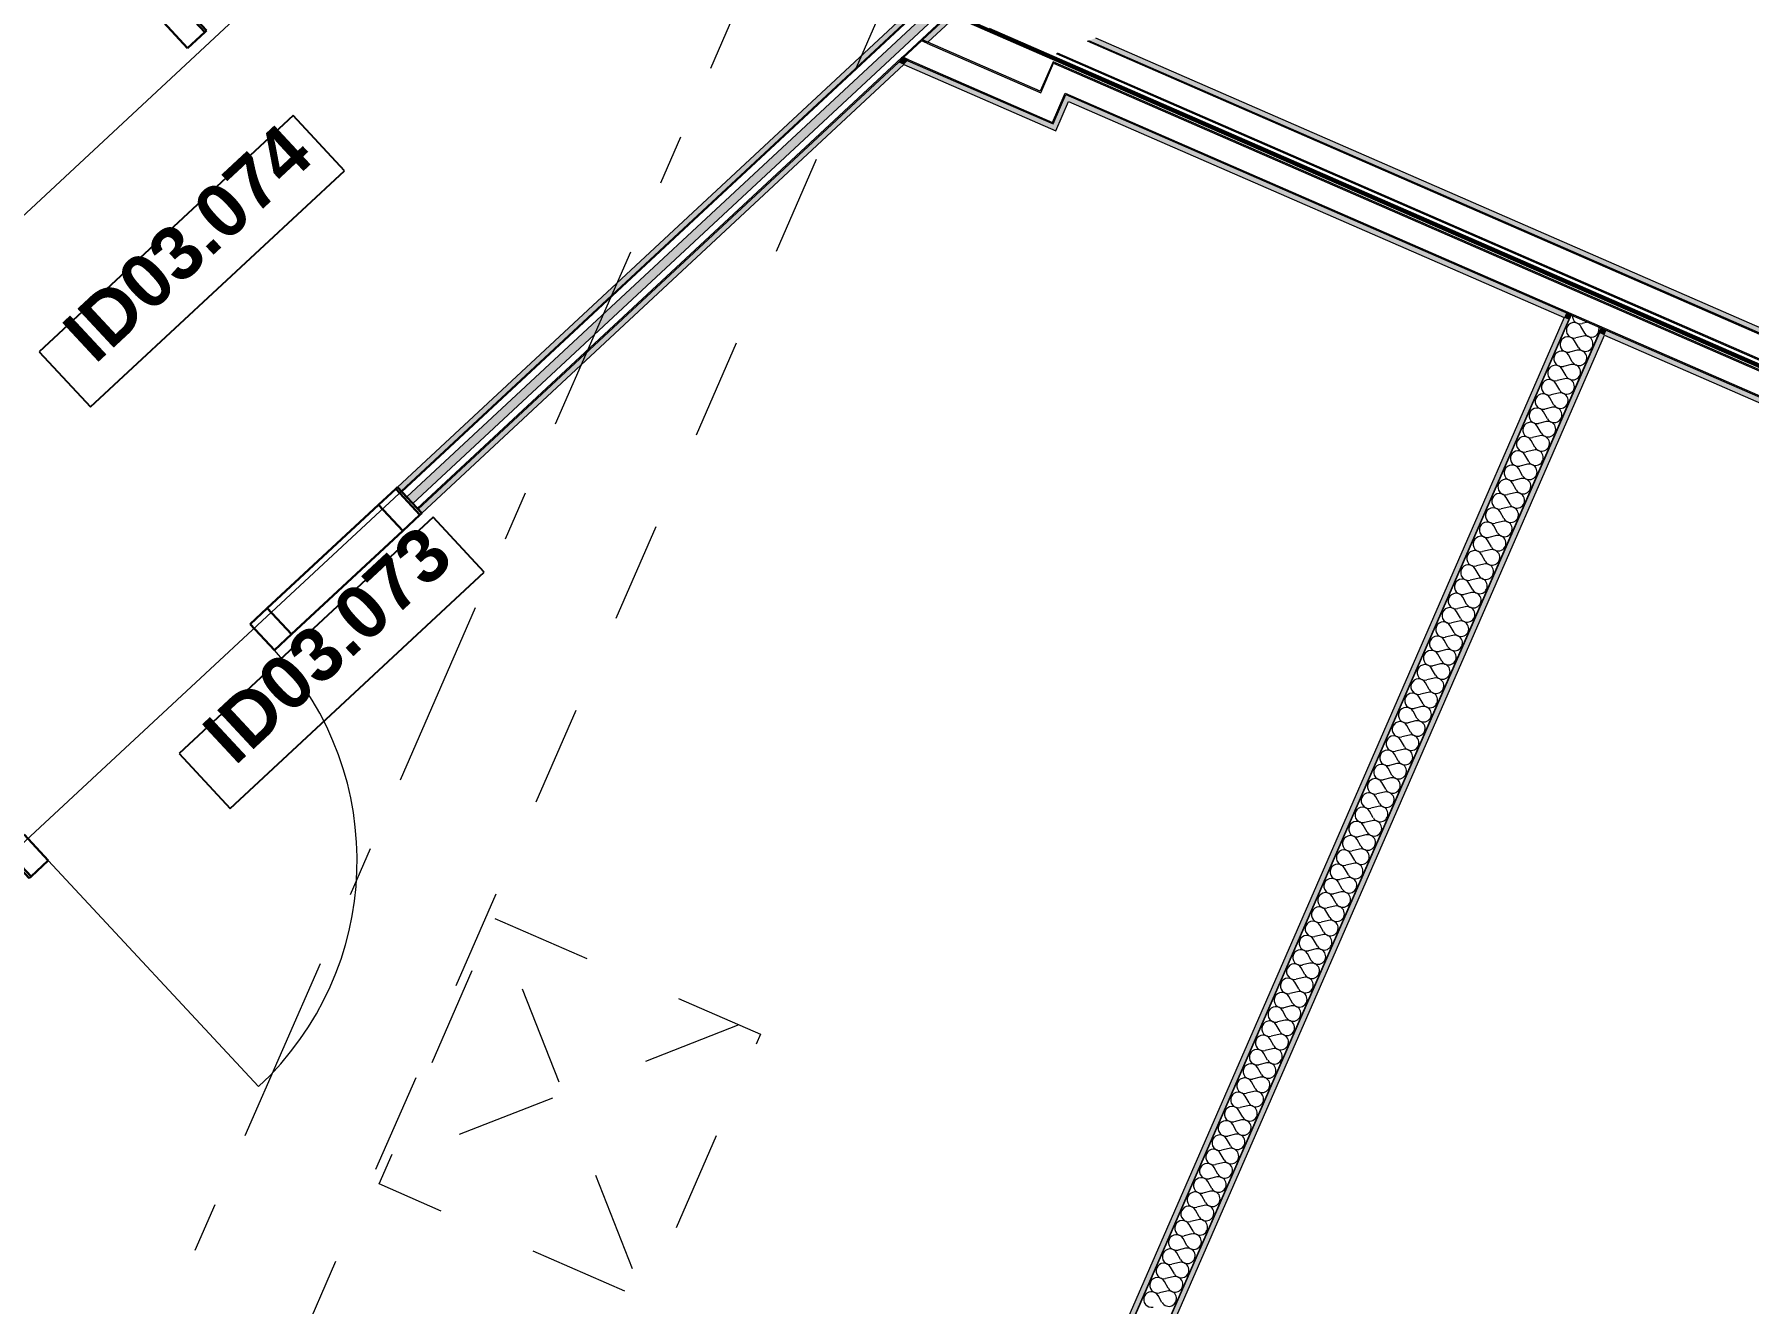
# Model space of a CAD drawing. Header units: millimetres. Extents: x -50172 to 162135, y -142603 to 4572.
# Drawn here: x -22961 to -18132, y -31423 to -27846 of the extents above; entities that cross this region are included whole.
import ezdxf
from ezdxf.enums import TextEntityAlignment as Align

# ---------------------------------------------------------------- set-up
doc = ezdxf.new("R2010")
doc.units = ezdxf.units.MM
doc.header["$MEASUREMENT"] = 0
doc.linetypes.add('Dashed', pattern=[564.444447, 282.222223, -282.222223])
doc.linetypes.add('Double Dashed', pattern=[1093.611073, 529.166651, -211.666656, 141.111112, -211.666656])
for name, color, linetype, lineweight in [('0_Pen_No__1', 7, 'Continuous', 13), ('A-95-MC_Marker_Section_P2.Marker_Pen_No__1', 7, 'Continuous', 13), ('New_A-25-M_Wall_Int_Pen_No__1', 7, 'Continuous', 13), ('New_A-95-P_Drawing_Pen_No__1', 7, 'Continuous', 13), ('New_A-95-P_Drawing_Pen_No__156', 5, 'Continuous', 50), ('New_ArchiCAD Door Markers_Pen_No__1', 7, 'Continuous', 13), ('New_ArchiCAD Door Markers_Pen_No__5', 7, 'Continuous', 25), ('New_ArchiCAD Doors_Pen_No__1', 7, 'Continuous', 13), ('New_ArchiCAD Zone Stamps_Pen_No__6', 7, 'Continuous', 35)]:
    doc.layers.add(name, color=color, linetype=linetype, lineweight=lineweight)
for name, color, linetype in [('A-95-MC_Marker_Section_P2.Marker', 7, 'Continuous'), ('New_A-05-M_Gross_Int_Circulation', 7, 'Continuous'), ('New_A-15-MG_Structural_Grid_Phase_2', 7, 'Continuous'), ('New_A-25-M_Wall_Int', 7, 'Continuous'), ('New_ArchiCAD Door Markers', 7, 'Continuous'), ('New_ArchiCAD Doors', 7, 'Continuous')]:
    doc.layers.add(name, color=color, linetype=linetype)
for name, color, linetype, lineweight, true_color in [('New_A-05-M_Gross_Int_Circulation_Pen_No__74', 7, 'Continuous', 20, 0x606060), ('New_A-05-M_Gross_Int_Plant_Pen_No__74', 7, 'Continuous', 20, 0x606060), ('New_A-15-MG_Structural_Grid_Phase_2_Pen_No__222', 7, 'Continuous', 13, 0x65af33), ('New_A-25-M_Wall_Int_Pen_No__107', 7, 'Continuous', 15, 0xa6a6a6), ('New_ArchiCAD Doors_Pen_No__43', 7, 'Continuous', 30, 0x444444), ('New_ArchiCAD Doors_Pen_No__63', 7, 'Continuous', 20, 0x606060)]:
    doc.layers.add(name, color=color, linetype=linetype, lineweight=lineweight, true_color=true_color)
doc.styles.add('GENERATED_STYLE_1', font='')
doc.styles.add('GENERATED_STYLE_2', font='')
doc.styles.add('GENERATED_STYLE_3', font='')
doc.styles.add('GENERATED_STYLE_4', font='')
doc.styles.get('GENERATED_STYLE_1').set_extended_font_data('Arial', bold=True)
doc.styles.get('GENERATED_STYLE_2').set_extended_font_data('Swis721 BT', bold=True)
doc.styles.get('GENERATED_STYLE_3').set_extended_font_data('Arial')
doc.styles.get('GENERATED_STYLE_4').set_extended_font_data('Swis721 BT')
doc.linetypes.add('Double Slash', pattern='A,0,[1,EC-MA-00-03-DR-A-00372 Phase 2 Lecture Theatre Third floor GA-S2-P171.Shx,S=15.679012,R=0,X=0,Y=0],-1975.555563,0', length=1975.555563)

# ---------------------------------------------------------------- blocks, each defined once
blk = doc.blocks.new('Corridor 02-Third_INB 3152_2_1', base_point=(-27291.1, -30973.4))
at = {"layer": 'New_A-05-M_Gross_Int_Circulation_Pen_No__74', "linetype": 'Continuous'}
for p, q in [((-6645.4, -13146), (-25292.6, -30497.4)), ((-24435.4, -31464.6), (-5754.5, -14103.4))]:
    blk.add_line(p, q, dxfattribs=at)
at = {"layer": 'New_ArchiCAD Zone Stamps_Pen_No__6'}
for tag, height, style, p in [('ROOM_NAME', 250, 'GENERATED_STYLE_1', (-28123.9, -29413.8)), ('zoneNameLine2', 250, 'GENERATED_STYLE_1', (-28312.4, -29846)), ('ROOM_NUMBER', 200, 'GENERATED_STYLE_3', (-28500.8, -30266.7)), ('measuredAreaCode', 200, 'GENERATED_STYLE_3', (-28657.8, -30626.8)), ('ROOM_HOLES_PRM', 200, 'GENERATED_STYLE_3', (-28350.4, -30760.8)), ('DUMMY_649', 200, 'GENERATED_STYLE_3', (-27721.3, -31035.2)), ('DUMMY_650', 133.3, 'GENERATED_STYLE_3', (-27442, -31141.7))]:
    blk.add_attdef(tag, text='', height=height, rotation=336.4404, dxfattribs=dict(at, style=style)).set_placement(p, align=Align.TOP_LEFT)
blk = doc.blocks.new('*X326')
at = {"layer": 'New_A-25-M_Wall_Int_Pen_No__107', "linetype": 'Continuous'}
blk.add_hatch(color=256, dxfattribs=at).paths.add_polyline_path([(-19765.7, -27152.1), (-21912.4, -29149.7), (-21895.3, -29168), (-19748.7, -27170.4), (-19757.5, -27160.9)])
blk = doc.blocks.new('Door with Sidelight on Side 2 19_4')
at = {"layer": 'New_ArchiCAD Doors_Pen_No__1', "linetype": 'Continuous'}
for p, q in [((-755, 0), (-755, -15)), ((755, 0), (755, -15)), ((-755, -15), (-755, -18)), ((-755, -18), (-755, -37)), ((-755, -37), (-755, -62)), ((755, -15), (755, -18)), ((755, -18), (755, -37)), ((755, -37), (755, -62)), ((-755, -62), (-755, -82)), ((-755, -82), (-755, -85)), ((-755, -85), (-755, -100)), ((755, -62), (755, -82)), ((755, -82), (755, -85)), ((755, -85), (755, -100))]:
    blk.add_line(p, q, dxfattribs=at)
at = {"layer": 'New_ArchiCAD Doors_Pen_No__43', "linetype": 'Continuous'}
for p, q in [((-748, 0), (-755, 0)), ((-755, 0), (-755, -100)), ((-682, 0), (-748, 0)), ((-748, 0), (-748, -100)), ((-254, 0), (-682, 0)), ((-682, 0), (-682, -100)), ((-682, -100), (-682, 0)), ((-254, -100), (-254, 0)), ((-188, 0), (-254, 0)), ((-254, 0), (-254, -100)), ((-188, -100), (-188, 0)), ((748, 0), (682, 0)), ((682, 0), (682, -100)), ((748, 0), (755, 0)), ((748, -100), (748, 0)), ((755, 0), (755, -100)), ((-748, -100), (-755, -100)), ((-748, -100), (-682, -100)), ((-682, -100), (-254, -100)), ((-254, -100), (-188, -100)), ((682, -100), (748, -100)), ((748, -100), (755, -100))]:
    blk.add_line(p, q, dxfattribs=at)
at = {"layer": 'New_ArchiCAD Doors_Pen_No__63', "linetype": 'Continuous'}
blk.add_line((682, 0), (682, 870), dxfattribs=at)
blk.add_arc((682, 0), 870, 90, 180, dxfattribs=at)
blk = doc.blocks.new('Door Stamp 17_16')
at = {"layer": 'New_ArchiCAD Door Markers_Pen_No__5', "linetype": 'Continuous'}
for p, q in [((206.6, 241.9), (-770.5, 241.9)), ((-770.5, 241.9), (-770.5, 30.2)), ((206.6, 241.9), (-770.5, 241.9)), ((206.6, 30.2), (206.6, 241.9)), ((-770.5, 30.2), (206.6, 30.2))]:
    blk.add_line(p, q, dxfattribs=at)
at = {"layer": 'New_ArchiCAD Door Markers_Pen_No__1', "style": 'GENERATED_STYLE_2'}
blk.add_attdef('AC_WIDO_ID', text='', height=150, rotation=180, dxfattribs=at).set_placement((147.8, 286.5), align=Align.BOTTOM_LEFT)
blk = doc.blocks.new('Wall_26_1', base_point=(-1115.1, -9881.6))
at = {"layer": 'New_A-25-M_Wall_Int_Pen_No__107', "linetype": 'Continuous'}
for points in [[(-19791.6, -27124.3), (-21938.3, -29121.9), (-21928, -29132.9), (-19781.3, -27135.3)], [(-20444.5, -27868.5), (-20284.1, -27719.2), (-20299.1, -27712.7), (-20459.5, -27861.9)], [(-20512.3, -27931.6), (-20500.4, -27920.5), (-20515.4, -27913.9), (-20527.3, -27925.1)], [(-20527.3, -27925.1), (-21880.4, -29184.1), (-21870.1, -29195.1), (-20512.3, -27931.6)]]:
    blk.add_hatch(color=256, dxfattribs=at).paths.add_polyline_path(points)
at = {"layer": 'New_A-25-M_Wall_Int_Pen_No__107', "linetype": 'Continuous', "lineweight": 0, "true_color": 0x535353}
for points in [[(-21928, -29132.9), (-21926, -29135.1), (-19779.3, -27137.5), (-19781.3, -27135.3)], [(-20513, -27911.7), (-20299.1, -27712.7), (-20302.1, -27711.4), (-20516, -27910.4)], [(-20446.9, -27870.7), (-20444.5, -27868.5), (-20459.5, -27861.9), (-20461.9, -27864.2)], [(-20518.4, -27912.6), (-21882.4, -29181.9), (-21880.4, -29184.1), (-20515.4, -27913.9)], [(-20515.4, -27913.9), (-20513, -27911.7), (-20516, -27910.4), (-20518.4, -27912.6)], [(-20500.4, -27920.5), (-20498, -27918.2), (-20513, -27911.7), (-20515.4, -27913.9)]]:
    blk.add_hatch(color=251, dxfattribs=at).paths.add_polyline_path(points)
at = {"layer": 'New_A-25-M_Wall_Int_Pen_No__1', "linetype": 'Continuous'}
for p, q in [((-19781.3, -27135.3), (-21928, -29132.9)), ((-19779.3, -27137.5), (-21926, -29135.1)), ((-19765.7, -27152.1), (-21912.4, -29149.7)), ((-19748.7, -27170.4), (-21895.3, -29168)), ((-20302.1, -27711.4), (-20516, -27910.4)), ((-20299.1, -27712.7), (-20459.5, -27861.9)), ((-20461.9, -27864.2), (-20513, -27911.7)), ((-20446.9, -27870.7), (-20461.9, -27864.2)), ((-20444.5, -27868.5), (-20459.5, -27861.9)), ((-20518.4, -27912.6), (-21882.4, -29181.9)), ((-20515.4, -27913.9), (-20527.3, -27925.1)), ((-20516, -27910.4), (-20518.4, -27912.6)), ((-20515.4, -27913.9), (-20500.4, -27920.5)), ((-20498, -27918.2), (-20513, -27911.7)), ((-20527.3, -27925.1), (-21880.4, -29184.1)), ((-21928, -29132.9), (-21938.3, -29121.9)), ((-21926, -29135.1), (-21928, -29132.9)), ((-21912.4, -29149.7), (-21926, -29135.1)), ((-21895.3, -29168), (-21912.4, -29149.7)), ((-21882.4, -29181.9), (-21895.3, -29168)), ((-21880.4, -29184.1), (-21882.4, -29181.9)), ((-21870.1, -29195.1), (-21880.4, -29184.1))]:
    blk.add_line(p, q, dxfattribs=at)
at = {"layer": 'New_A-25-M_Wall_Int_Pen_No__1', "linetype": 'Continuous', "flags": 128}
for points in [[(-19791.6, -27124.3), (-21938.3, -29121.9)], [(-20444.5, -27868.5), (-20284.1, -27719.2)], [(-21870.1, -29195.1), (-20512.3, -27931.6)]]:
    blk.add_lwpolyline(points, dxfattribs=at)
at = {"layer": 'New_A-25-M_Wall_Int', "color": 250, "lineweight": 50, "true_color": 0x2a2a2a}
blk.add_blockref('*X326', (0, 0), dxfattribs=at)
at = {"layer": 'New_ArchiCAD Door Markers'}
ref = blk.add_blockref('Door Stamp 17_16', (-22422.8, -29709.4), dxfattribs=dict(at, rotation=222.9395604774693))
ref.add_attrib('AC_WIDO_ID', 'ID03.073', dxfattribs={"layer": 'New_ArchiCAD Door Markers_Pen_No__1', "color": 7, "height": 150, "rotation": 42.9396, "style": 'GENERATED_STYLE_2'}).set_placement((-22366.2, -29942.4), align=Align.BOTTOM_LEFT)
at = {"layer": 'New_ArchiCAD Doors', "color": 251, "linetype": 'Continuous', "lineweight": 20, "true_color": 0x606060, "zscale": 1000, "rotation": 222.9395604774693}
blk.add_blockref('Door with Sidelight on Side 2 19_4', (-22422.8, -29709.4), dxfattribs=at)
blk = doc.blocks.new('Door Stamp 17_19')
at = {"layer": 'New_ArchiCAD Door Markers_Pen_No__5', "linetype": 'Continuous'}
for p, q in [((770.5, -441.9), (-206.6, -441.9)), ((-206.6, -441.9), (-206.6, -653.7)), ((770.5, -653.7), (770.5, -441.9)), ((-206.6, -653.7), (770.5, -653.7)), ((-206.6, -653.7), (770.5, -653.7))]:
    blk.add_line(p, q, dxfattribs=at)
at = {"layer": 'New_ArchiCAD Door Markers_Pen_No__1', "style": 'GENERATED_STYLE_2'}
blk.add_attdef('AC_WIDO_ID', text='', height=150, dxfattribs=at).set_placement((-147.8, -609.1), align=Align.BOTTOM_LEFT)
blk = doc.blocks.new('Wall_36_1', base_point=(-25323.7, -30348.4))
at = {"layer": 'New_ArchiCAD Door Markers'}
ref = blk.add_blockref('Door Stamp 17_19', (-23097.2, -28276.7), dxfattribs=dict(at, rotation=42.93845664641172))
ref.add_attrib('AC_WIDO_ID', 'ID03.074', dxfattribs={"layer": 'New_ArchiCAD Door Markers_Pen_No__1', "color": 7, "height": 150, "rotation": 42.9385, "style": 'GENERATED_STYLE_2'}).set_placement((-22760.1, -28811.1), align=Align.BOTTOM_LEFT)
at = {"layer": 'New_ArchiCAD Doors', "color": 251, "linetype": 'Continuous', "lineweight": 20, "true_color": 0x606060, "zscale": 1000, "rotation": 42.93845664641172}
blk.add_blockref('Door with Sidelight on Side 2 19_4', (-23097.2, -28276.7), dxfattribs=at)
blk = doc.blocks.new('*X433')
at = {"layer": 'New_A-25-M_Wall_Int_Pen_No__107', "linetype": 'Continuous'}
for p, q in [((-18593.8, -28688.3), (-18604.6, -28669.2)), ((-18614.8, -28736.5), (-18636.1, -28741.5)), ((-18611.3, -28728.4), (-18622.1, -28709.4)), ((-18597.3, -28696.3), (-18618.6, -28701.3)), ((-18632.3, -28776.6), (-18653.7, -28781.7)), ((-18628.8, -28768.6), (-18639.7, -28749.5)), ((-18663.9, -28848.9), (-18674.7, -28829.8)), ((-18649.9, -28816.8), (-18671.2, -28821.8)), ((-18646.4, -28808.7), (-18657.2, -28789.7)), ((-18681.4, -28889.1), (-18692.2, -28870)), ((-18667.4, -28856.9), (-18688.7, -28862)), ((-18698.9, -28929.2), (-18709.7, -28910.2)), ((-18684.9, -28897.1), (-18706.2, -28902.1)), ((-18719.9, -28977.4), (-18741.2, -28982.4)), ((-18716.4, -28969.4), (-18727.2, -28950.3)), ((-18702.4, -28937.2), (-18723.7, -28942.3)), ((-18737.4, -29017.6), (-18758.7, -29022.6)), ((-18733.9, -29009.5), (-18744.7, -28990.5)), ((-18768.9, -29089.8), (-18779.7, -29070.8)), ((-18754.9, -29057.7), (-18776.2, -29062.8)), ((-18751.4, -29049.7), (-18762.2, -29030.6)), ((-18786.4, -29130), (-18797.2, -29111)), ((-18772.4, -29097.9), (-18793.7, -29102.9)), ((-18804, -29170.2), (-18814.8, -29151.1)), ((-18789.9, -29138), (-18811.3, -29143.1)), ((-18825, -29218.4), (-18846.3, -29223.4)), ((-18821.5, -29210.3), (-18832.3, -29191.3)), ((-18807.5, -29178.2), (-18828.8, -29183.2)), ((-18842.5, -29258.5), (-18863.8, -29263.6)), ((-18839, -29250.5), (-18849.8, -29231.4)), ((-18874, -29330.8), (-18884.8, -29311.7)), ((-18860, -29298.7), (-18881.3, -29303.7)), ((-18856.5, -29290.6), (-18867.3, -29271.6)), ((-18891.5, -29371), (-18902.3, -29351.9)), ((-18877.5, -29338.8), (-18898.8, -29343.9)), ((-18909, -29411.1), (-18919.8, -29392.1)), ((-18895, -29379), (-18916.3, -29384)), ((-18930, -29459.3), (-18951.3, -29464.3)), ((-18926.5, -29451.3), (-18937.3, -29432.2)), ((-18912.5, -29419.1), (-18933.8, -29424.2)), ((-18947.5, -29499.5), (-18968.9, -29504.5)), ((-18944, -29491.4), (-18954.8, -29472.4)), ((-18979.1, -29571.7), (-18989.9, -29552.7)), ((-18965, -29539.6), (-18986.4, -29544.7)), ((-18961.5, -29531.6), (-18972.4, -29512.5)), ((-18996.6, -29611.9), (-19007.4, -29592.8)), ((-18982.6, -29579.8), (-19003.9, -29584.8)), ((-19014.1, -29652.1), (-19024.9, -29633)), ((-19000.1, -29619.9), (-19021.4, -29625)), ((-19035.1, -29700.2), (-19056.4, -29705.3)), ((-19031.6, -29692.2), (-19042.4, -29673.2)), ((-19017.6, -29660.1), (-19038.9, -29665.1)), ((-19052.6, -29740.4), (-19073.9, -29745.4)), ((-19049.1, -29732.4), (-19059.9, -29713.3)), ((-19084.1, -29812.7), (-19094.9, -29793.6)), ((-19070.1, -29780.6), (-19091.4, -29785.6)), ((-19066.6, -29772.5), (-19077.4, -29753.5)), ((-19101.6, -29852.8), (-19112.4, -29833.8)), ((-19087.6, -29820.7), (-19108.9, -29825.8)), ((-19119.1, -29893), (-19130, -29873.9)), ((-19105.1, -29860.9), (-19126.5, -29865.9)), ((-19140.2, -29941.2), (-19161.5, -29946.2)), ((-19136.7, -29933.2), (-19147.5, -29914.1)), ((-19122.6, -29901), (-19144, -29906.1)), ((-19157.7, -29981.3), (-19179, -29986.4)), ((-19154.2, -29973.3), (-19165, -29954.3)), ((-19189.2, -30053.6), (-19200, -30034.6)), ((-19175.2, -30021.5), (-19196.5, -30026.5)), ((-19171.7, -30013.5), (-19182.5, -29994.4)), ((-19206.7, -30093.8), (-19217.5, -30074.7)), ((-19192.7, -30061.7), (-19214, -30066.7)), ((-19224.2, -30133.9), (-19235, -30114.9)), ((-19210.2, -30101.8), (-19231.5, -30106.9)), ((-19245.2, -30182.1), (-19266.5, -30187.2)), ((-19241.7, -30174.1), (-19252.5, -30155.1)), ((-19227.7, -30142), (-19249, -30147)), ((-19262.7, -30222.3), (-19284, -30227.3)), ((-19259.2, -30214.3), (-19270, -30195.2)), ((-19294.3, -30294.6), (-19305.1, -30275.5)), ((-19280.2, -30262.5), (-19301.6, -30267.5)), ((-19276.7, -30254.4), (-19287.6, -30235.4)), ((-19311.8, -30334.7), (-19322.6, -30315.7)), ((-19297.8, -30302.6), (-19319.1, -30307.7)), ((-19329.3, -30374.9), (-19340.1, -30355.8)), ((-19315.3, -30342.8), (-19336.6, -30347.8)), ((-19350.3, -30423.1), (-19371.6, -30428.1)), ((-19346.8, -30415.1), (-19357.6, -30396)), ((-19332.8, -30382.9), (-19354.1, -30388)), ((-19367.8, -30463.2), (-19389.1, -30468.3)), ((-19364.3, -30455.2), (-19375.1, -30436.2)), ((-19399.3, -30535.5), (-19410.1, -30516.5)), ((-19385.3, -30503.4), (-19406.6, -30508.4)), ((-19381.8, -30495.4), (-19392.6, -30476.3)), ((-19416.8, -30575.7), (-19427.6, -30556.6)), ((-19402.8, -30543.6), (-19424.1, -30548.6)), ((-19434.3, -30615.8), (-19445.1, -30596.8)), ((-19420.3, -30583.7), (-19441.6, -30588.8)), ((-19455.4, -30664), (-19476.7, -30669.1)), ((-19451.8, -30656), (-19462.7, -30636.9)), ((-19437.8, -30623.9), (-19459.2, -30628.9)), ((-19486.9, -30736.3), (-19497.7, -30717.3)), ((-19472.9, -30704.2), (-19494.2, -30709.2)), ((-19469.4, -30696.2), (-19480.2, -30677.1)), ((-19504.4, -30776.5), (-19515.2, -30757.4)), ((-19490.4, -30744.3), (-19511.7, -30749.4)), ((-19521.9, -30816.6), (-19532.7, -30797.6)), ((-19507.9, -30784.5), (-19529.2, -30789.5)), ((-19539.4, -30856.8), (-19550.2, -30837.7)), ((-19525.4, -30824.7), (-19546.7, -30829.7)), ((-19560.4, -30905), (-19581.7, -30910)), ((-19556.9, -30896.9), (-19567.7, -30877.9)), ((-19542.9, -30864.8), (-19564.2, -30869.9)), ((-19591.9, -30977.3), (-19602.7, -30958.2)), ((-19577.9, -30945.1), (-19599.2, -30950.2)), ((-19574.4, -30937.1), (-19585.2, -30918.1)), ((-19609.4, -31017.4), (-19620.3, -30998.4)), ((-19595.4, -30985.3), (-19616.8, -30990.3)), ((-19627, -31057.6), (-19637.8, -31038.5)), ((-19612.9, -31025.5), (-19634.3, -31030.5)), ((-19644.5, -31097.7), (-19655.3, -31078.7)), ((-19630.5, -31065.6), (-19651.8, -31070.7)), ((-19665.5, -31145.9), (-19686.8, -31151)), ((-19662, -31137.9), (-19672.8, -31118.8)), ((-19648, -31105.8), (-19669.3, -31110.8)), ((-19697, -31218.2), (-19707.8, -31199.2)), ((-19683, -31186.1), (-19704.3, -31191.1)), ((-19679.5, -31178.1), (-19690.3, -31159)), ((-19714.5, -31258.4), (-19725.3, -31239.3)), ((-19700.5, -31226.2), (-19721.8, -31231.3)), ((-19732, -31298.5), (-19742.8, -31279.5)), ((-19718, -31266.4), (-19739.3, -31271.4)), ((-19749.5, -31338.7), (-19760.3, -31319.6)), ((-19735.5, -31306.6), (-19756.8, -31311.6)), ((-19770.5, -31386.9), (-19791.9, -31391.9)), ((-19767, -31378.8), (-19777.9, -31359.8)), ((-19753, -31346.7), (-19774.4, -31351.8)), ((-19784.6, -31419), (-19795.4, -31399.9))]:
    blk.add_line(p, q, dxfattribs=at)
for centre, start, end in [((-18623.7, -28680), 156.4404, 283.3103), ((-18623.7, -28680), 79.3536, 156.4404), ((-18623.7, -28680), 29.5705, 53.5272), ((-18574.8, -28677.5), 209.5705, 334.9912), ((-18641.2, -28720.2), 156.4404, 283.3103), ((-18641.2, -28720.2), 29.5705, 156.4404), ((-18609.8, -28757.8), 209.5705, 103.3103), ((-18592.3, -28717.6), 209.5705, 103.3103), ((-18676.2, -28800.5), 29.5705, 156.4404), ((-18658.7, -28760.3), 156.4404, 283.3103), ((-18658.7, -28760.3), 29.5705, 156.4404), ((-18627.3, -28797.9), 209.5705, 103.3103), ((-18693.7, -28840.7), 156.4404, 283.3103), ((-18693.7, -28840.7), 29.5705, 156.4404), ((-18676.2, -28800.5), 156.4404, 283.3103), ((-18644.8, -28838.1), 209.5705, 103.3103), ((-18711.2, -28880.8), 156.4404, 283.3103), ((-18711.2, -28880.8), 29.5705, 156.4404), ((-18662.3, -28878.2), 209.5705, 103.3103), ((-18728.7, -28921), 156.4404, 283.3103), ((-18728.7, -28921), 29.5705, 156.4404), ((-18679.8, -28918.4), 209.5705, 103.3103), ((-18746.3, -28961.1), 156.4404, 283.3103), ((-18746.3, -28961.1), 29.5705, 156.4404), ((-18714.9, -28998.7), 209.5705, 103.3103), ((-18697.3, -28958.6), 209.5705, 103.3103), ((-18781.3, -29041.4), 29.5705, 156.4404), ((-18763.8, -29001.3), 156.4404, 283.3103), ((-18763.8, -29001.3), 29.5705, 156.4404), ((-18732.4, -29038.9), 209.5705, 103.3103), ((-18798.8, -29081.6), 156.4404, 283.3103), ((-18798.8, -29081.6), 29.5705, 156.4404), ((-18781.3, -29041.4), 156.4404, 283.3103), ((-18749.9, -29079), 209.5705, 103.3103), ((-18816.3, -29121.8), 156.4404, 283.3103), ((-18816.3, -29121.8), 29.5705, 156.4404), ((-18767.4, -29119.2), 209.5705, 103.3103), ((-18833.8, -29161.9), 156.4404, 283.3103), ((-18833.8, -29161.9), 29.5705, 156.4404), ((-18784.9, -29159.4), 209.5705, 103.3103), ((-18851.3, -29202.1), 156.4404, 283.3103), ((-18851.3, -29202.1), 29.5705, 156.4404), ((-18819.9, -29239.7), 209.5705, 103.3103), ((-18802.4, -29199.5), 209.5705, 103.3103), ((-18886.3, -29282.4), 29.5705, 156.4404), ((-18868.8, -29242.2), 156.4404, 283.3103), ((-18868.8, -29242.2), 29.5705, 156.4404), ((-18837.4, -29279.8), 209.5705, 103.3103), ((-18903.9, -29322.6), 156.4404, 283.3103), ((-18903.9, -29322.6), 29.5705, 156.4404), ((-18886.3, -29282.4), 156.4404, 283.3103), ((-18854.9, -29320), 209.5705, 103.3103), ((-18921.4, -29362.7), 156.4404, 283.3103), ((-18921.4, -29362.7), 29.5705, 156.4404), ((-18872.5, -29360.1), 209.5705, 103.3103), ((-18938.9, -29402.9), 156.4404, 283.3103), ((-18938.9, -29402.9), 29.5705, 156.4404), ((-18890, -29400.3), 209.5705, 103.3103), ((-18973.9, -29483.2), 29.5705, 156.4404), ((-18956.4, -29443), 156.4404, 283.3103), ((-18956.4, -29443), 29.5705, 156.4404), ((-18925, -29480.6), 209.5705, 103.3103), ((-18907.5, -29440.5), 209.5705, 103.3103), ((-18991.4, -29523.3), 29.5705, 156.4404), ((-18973.9, -29483.2), 156.4404, 283.3103), ((-18942.5, -29520.8), 209.5705, 103.3103), ((-19008.9, -29563.5), 156.4404, 283.3103), ((-19008.9, -29563.5), 29.5705, 156.4404), ((-18991.4, -29523.3), 156.4404, 283.3103), ((-18960, -29560.9), 209.5705, 103.3103), ((-19026.4, -29603.7), 156.4404, 283.3103), ((-19026.4, -29603.7), 29.5705, 156.4404), ((-18977.5, -29601.1), 209.5705, 103.3103), ((-19043.9, -29643.8), 156.4404, 283.3103), ((-19043.9, -29643.8), 29.5705, 156.4404), ((-18995, -29641.2), 209.5705, 103.3103), ((-19079, -29724.1), 29.5705, 156.4404), ((-19061.5, -29684), 156.4404, 283.3103), ((-19061.5, -29684), 29.5705, 156.4404), ((-19030, -29721.6), 209.5705, 103.3103), ((-19012.5, -29681.4), 209.5705, 103.3103), ((-19096.5, -29764.3), 29.5705, 156.4404), ((-19079, -29724.1), 156.4404, 283.3103), ((-19047.6, -29761.7), 209.5705, 103.3103), ((-19114, -29804.4), 156.4404, 283.3103), ((-19114, -29804.4), 29.5705, 156.4404), ((-19096.5, -29764.3), 156.4404, 283.3103), ((-19065.1, -29801.9), 209.5705, 103.3103), ((-19131.5, -29844.6), 156.4404, 283.3103), ((-19131.5, -29844.6), 29.5705, 156.4404), ((-19082.6, -29842), 209.5705, 103.3103), ((-19149, -29884.8), 156.4404, 283.3103), ((-19149, -29884.8), 29.5705, 156.4404), ((-19100.1, -29882.2), 209.5705, 103.3103), ((-19184, -29965.1), 29.5705, 156.4404), ((-19166.5, -29924.9), 156.4404, 283.3103), ((-19166.5, -29924.9), 29.5705, 156.4404), ((-19135.1, -29962.5), 209.5705, 103.3103), ((-19117.6, -29922.3), 209.5705, 103.3103), ((-19201.5, -30005.2), 29.5705, 156.4404), ((-19184, -29965.1), 156.4404, 283.3103), ((-19152.6, -30002.7), 209.5705, 103.3103), ((-19219, -30045.4), 156.4404, 283.3103), ((-19219, -30045.4), 29.5705, 156.4404), ((-19201.5, -30005.2), 156.4404, 283.3103), ((-19170.1, -30042.8), 209.5705, 103.3103), ((-19236.6, -30085.5), 156.4404, 283.3103), ((-19236.6, -30085.5), 29.5705, 156.4404), ((-19187.6, -30083), 209.5705, 103.3103), ((-19254.1, -30125.7), 156.4404, 283.3103), ((-19254.1, -30125.7), 29.5705, 156.4404), ((-19205.2, -30123.1), 209.5705, 103.3103), ((-19289.1, -30206), 29.5705, 156.4404), ((-19271.6, -30165.9), 156.4404, 283.3103), ((-19271.6, -30165.9), 29.5705, 156.4404), ((-19240.2, -30203.5), 209.5705, 103.3103), ((-19222.7, -30163.3), 209.5705, 103.3103), ((-19306.6, -30246.2), 29.5705, 156.4404), ((-19289.1, -30206), 156.4404, 283.3103), ((-19257.7, -30243.6), 209.5705, 103.3103), ((-19324.1, -30286.3), 156.4404, 283.3103), ((-19324.1, -30286.3), 29.5705, 156.4404), ((-19306.6, -30246.2), 156.4404, 283.3103), ((-19275.2, -30283.8), 209.5705, 103.3103), ((-19341.6, -30326.5), 156.4404, 283.3103), ((-19341.6, -30326.5), 29.5705, 156.4404), ((-19292.7, -30323.9), 209.5705, 103.3103), ((-19359.1, -30366.7), 156.4404, 283.3103), ((-19359.1, -30366.7), 29.5705, 156.4404), ((-19310.2, -30364.1), 209.5705, 103.3103), ((-19394.2, -30447), 29.5705, 156.4404), ((-19376.6, -30406.8), 156.4404, 283.3103), ((-19376.6, -30406.8), 29.5705, 156.4404), ((-19345.2, -30444.4), 209.5705, 103.3103), ((-19327.7, -30404.2), 209.5705, 103.3103), ((-19411.7, -30487.1), 29.5705, 156.4404), ((-19394.2, -30447), 156.4404, 283.3103), ((-19362.8, -30484.6), 209.5705, 103.3103), ((-19429.2, -30527.3), 156.4404, 283.3103), ((-19429.2, -30527.3), 29.5705, 156.4404), ((-19411.7, -30487.1), 156.4404, 283.3103), ((-19380.3, -30524.7), 209.5705, 103.3103), ((-19446.7, -30567.4), 156.4404, 283.3103), ((-19446.7, -30567.4), 29.5705, 156.4404), ((-19397.8, -30564.9), 209.5705, 103.3103), ((-19464.2, -30607.6), 156.4404, 283.3103), ((-19464.2, -30607.6), 29.5705, 156.4404), ((-19415.3, -30605), 209.5705, 103.3103), ((-19499.2, -30687.9), 29.5705, 156.4404), ((-19481.7, -30647.8), 156.4404, 283.3103), ((-19481.7, -30647.8), 29.5705, 156.4404), ((-19450.3, -30685.3), 209.5705, 103.3103), ((-19432.8, -30645.2), 209.5705, 103.3103), ((-19516.7, -30728.1), 29.5705, 156.4404), ((-19499.2, -30687.9), 156.4404, 283.3103), ((-19467.8, -30725.5), 209.5705, 103.3103), ((-19534.2, -30768.2), 156.4404, 283.3103), ((-19534.2, -30768.2), 29.5705, 156.4404), ((-19516.7, -30728.1), 156.4404, 283.3103), ((-19485.3, -30765.7), 209.5705, 103.3103), ((-19551.8, -30808.4), 156.4404, 283.3103), ((-19551.8, -30808.4), 29.5705, 156.4404), ((-19502.8, -30805.8), 209.5705, 103.3103), ((-19569.3, -30848.5), 156.4404, 283.3103), ((-19569.3, -30848.5), 29.5705, 156.4404), ((-19520.4, -30846), 209.5705, 103.3103), ((-19604.3, -30928.9), 29.5705, 156.4404), ((-19586.8, -30888.7), 156.4404, 283.3103), ((-19586.8, -30888.7), 29.5705, 156.4404), ((-19555.4, -30926.3), 209.5705, 103.3103), ((-19537.9, -30886.1), 209.5705, 103.3103), ((-19621.8, -30969), 29.5705, 156.4404), ((-19604.3, -30928.9), 156.4404, 283.3103), ((-19572.9, -30966.5), 209.5705, 103.3103), ((-19639.3, -31009.2), 156.4404, 283.3103), ((-19639.3, -31009.2), 29.5705, 156.4404), ((-19621.8, -30969), 156.4404, 283.3103), ((-19590.4, -31006.6), 209.5705, 103.3103), ((-19656.8, -31049.3), 156.4404, 283.3103), ((-19656.8, -31049.3), 29.5705, 156.4404), ((-19607.9, -31046.8), 209.5705, 103.3103), ((-19674.3, -31089.5), 156.4404, 283.3103), ((-19674.3, -31089.5), 29.5705, 156.4404), ((-19625.4, -31086.9), 209.5705, 103.3103), ((-19709.4, -31169.8), 29.5705, 156.4404), ((-19691.8, -31129.7), 156.4404, 283.3103), ((-19691.8, -31129.7), 29.5705, 156.4404), ((-19660.4, -31167.2), 209.5705, 103.3103), ((-19642.9, -31127.1), 209.5705, 103.3103), ((-19726.9, -31210), 29.5705, 156.4404), ((-19709.4, -31169.8), 156.4404, 283.3103), ((-19677.9, -31207.4), 209.5705, 103.3103), ((-19744.4, -31250.1), 156.4404, 283.3103), ((-19744.4, -31250.1), 29.5705, 156.4404), ((-19726.9, -31210), 156.4404, 283.3103), ((-19695.5, -31247.6), 209.5705, 103.3103), ((-19761.9, -31290.3), 156.4404, 283.3103), ((-19761.9, -31290.3), 29.5705, 156.4404), ((-19713, -31287.7), 209.5705, 103.3103), ((-19779.4, -31330.4), 156.4404, 283.3103), ((-19779.4, -31330.4), 29.5705, 156.4404), ((-19730.5, -31327.9), 209.5705, 103.3103), ((-19814.4, -31410.8), 29.5705, 156.4404), ((-19796.9, -31370.6), 156.4404, 283.3103), ((-19796.9, -31370.6), 29.5705, 156.4404), ((-19765.5, -31408.2), 209.5705, 103.3103), ((-19748, -31368), 209.5705, 103.3103), ((-19814.4, -31410.8), 156.4404, 283.3103)]:
    blk.add_arc(centre, 21.9, start, end, dxfattribs=at)
blk = doc.blocks.new('Wall_51_1', base_point=(-20572.4, -33048.8))
at = {"layer": 'New_A-25-M_Wall_Int_Pen_No__107', "linetype": 'Continuous'}
for points in [[(-20558.7, -33054.8), (-18638.2, -28650.4), (-18651.9, -28644.4), (-20572.4, -33048.8)], [(-20458.8, -33098.3), (-18538.2, -28694), (-18552, -28688), (-20472.5, -33092.4)]]:
    blk.add_hatch(color=256, dxfattribs=at).paths.add_polyline_path(points)
at = {"layer": 'New_A-25-M_Wall_Int_Pen_No__107', "linetype": 'Continuous', "lineweight": 0, "true_color": 0x535353}
for points in [[(-20557.8, -33055.2), (-18637.2, -28650.8), (-18638.2, -28650.4), (-20558.7, -33054.8)], [(-20472.5, -33092.4), (-18552, -28688), (-18552.9, -28687.6), (-20473.4, -33092)]]:
    blk.add_hatch(color=251, dxfattribs=at).paths.add_polyline_path(points)
at = {"layer": 'New_A-25-M_Wall_Int_Pen_No__1', "linetype": 'Continuous'}
for p, q in [((-20558.7, -33054.8), (-18638.2, -28650.4)), ((-20557.8, -33055.2), (-18637.2, -28650.8)), ((-20473.4, -33092), (-18552.9, -28687.6)), ((-20472.5, -33092.4), (-18552, -28688))]:
    blk.add_line(p, q, dxfattribs=at)
at = {"layer": 'New_A-25-M_Wall_Int_Pen_No__1', "linetype": 'Continuous', "flags": 128}
for points in [[(-18651.9, -28644.4), (-20572.4, -33048.8)], [(-20458.8, -33098.3), (-18538.2, -28694)]]:
    blk.add_lwpolyline(points, dxfattribs=at)
at = {"layer": 'New_A-25-M_Wall_Int', "color": 250, "lineweight": 50, "true_color": 0x2a2a2a}
blk.add_blockref('*X433', (0, 0), dxfattribs=at)
blk = doc.blocks.new('Wall_99_1', base_point=(-9508.8, -32511.3))
at = {"layer": 'New_A-25-M_Wall_Int_Pen_No__107', "linetype": 'Continuous', "lineweight": 0, "true_color": 0x535353}
for points in [[(-9545, -32419.1), (-19990.6, -27864.3), (-19994.5, -27865.9), (-9543.5, -32423.1)], [(-9510.4, -32507.3), (-20078.8, -27899), (-20082.7, -27900.5), (-9508.8, -32511.3)]]:
    blk.add_hatch(color=251, dxfattribs=at).paths.add_polyline_path(points)
at = {"layer": 'New_A-25-M_Wall_Int_Pen_No__107', "linetype": 'Continuous'}
blk.add_hatch(color=256, dxfattribs=at).paths.add_polyline_path([(-9552.8, -32399.4), (-19970.8, -27856.6), (-19990.6, -27864.3), (-9545, -32419.1)])
at = {"layer": 'New_A-25-M_Wall_Int_Pen_No__1', "linetype": 'Continuous'}
for p, q in [((-9543.5, -32423.1), (-19994.5, -27865.9)), ((-9545, -32419.1), (-19990.6, -27864.3)), ((-9510.4, -32507.3), (-20078.8, -27899))]:
    blk.add_line(p, q, dxfattribs=at)
at = {"layer": 'New_A-25-M_Wall_Int_Pen_No__1', "linetype": 'Continuous', "flags": 128}
for points in [[(-9552.8, -32399.4), (-19970.8, -27856.6)], [(-20082.7, -27900.5), (-9508.8, -32511.3)]]:
    blk.add_lwpolyline(points, dxfattribs=at)
blk = doc.blocks.new('*X534')
at = {"layer": 'New_A-25-M_Wall_Int_Pen_No__107', "linetype": 'Continuous'}
for p, q in [((-18627.9, -28638.5), (-18627.9, -28643)), ((-18627.9, -28643), (-18626.2, -28648.8)), ((-18626.2, -28648.8), (-18623, -28653.9)), ((-18623, -28653.9), (-18618.5, -28658)), ((-18618.8, -28658.7), (-18619.3, -28658.6)), ((-18613.2, -28660.8), (-18618.8, -28658.7)), ((-18618.5, -28658), (-18613.1, -28660.7)), ((-18611.5, -28662), (-18613.2, -28660.8)), ((-18613.1, -28660.7), (-18607.1, -28661.8)), ((-18607.1, -28661.8), (-18601.1, -28661.2)), ((-18584.8, -28657.3), (-18601.1, -28661.2)), ((-18555.1, -28686.7), (-18554.7, -28686.2)), ((-18553.1, -28674.3), (-18554.9, -28670.4)), ((-18554.7, -28686.2), (-18553.1, -28674.3))]:
    blk.add_line(p, q, dxfattribs=at)
blk = doc.blocks.new('Wall_118_1', base_point=(-20091.5, -27923.9))
at = {"layer": 'New_A-25-M_Wall_Int_Pen_No__107', "linetype": 'Continuous', "lineweight": 0, "true_color": 0x535353}
for points in [[(-20090, -27927.9), (-9796.3, -32416.4), (-9794.7, -32413.9), (-20091.5, -27923.9)], [(-18631, -28633.9), (-20056.9, -28012.1), (-20055.4, -28016.1), (-18632.2, -28636.7)], [(-18631.2, -28637.1), (-18632.2, -28636.7), (-18638.2, -28650.4), (-18637.2, -28650.8)], [(-18630, -28634.3), (-18631, -28633.9), (-18632.2, -28636.7), (-18631.2, -28637.1)], [(-18631.2, -28637.1), (-9834, -32473.1), (-9832.3, -32470.6), (-18630, -28634.3)], [(-18546, -28674.2), (-18546.9, -28673.8), (-18552.9, -28687.6), (-18552, -28688)]]:
    blk.add_hatch(color=251, dxfattribs=at).paths.add_polyline_path(points)
at = {"layer": 'New_A-25-M_Wall_Int_Pen_No__107', "linetype": 'Continuous'}
for points in [[(-18645.9, -28630.7), (-20055.4, -28016.1), (-20047.6, -28035.8), (-18651.9, -28644.4)], [(-18632.2, -28636.7), (-18645.9, -28630.7), (-18651.9, -28644.4), (-18638.2, -28650.4)], [(-18532.2, -28680.2), (-18546, -28674.2), (-18552, -28688), (-18538.2, -28694)], [(-9836.4, -32472.1), (-18532.2, -28680.2), (-18538.2, -28694), (-9842.4, -32485.8)]]:
    blk.add_hatch(color=256, dxfattribs=at).paths.add_polyline_path(points)
at = {"layer": 'New_A-25-M_Wall_Int_Pen_No__1', "linetype": 'Continuous'}
for p, q in [((-20090, -27927.9), (-9796.3, -32416.4)), ((-20056.9, -28012.1), (-9832.3, -32470.6)), ((-20055.4, -28016.1), (-18632.2, -28636.7)), ((-18632.2, -28636.7), (-18638.2, -28650.4)), ((-18637.2, -28650.8), (-18631.2, -28637.1)), ((-18631.2, -28637.1), (-9834, -32473.1)), ((-18552.9, -28687.6), (-18546.9, -28673.8)), ((-18552, -28688), (-18546, -28674.2))]:
    blk.add_line(p, q, dxfattribs=at)
at = {"layer": 'New_A-25-M_Wall_Int_Pen_No__1', "linetype": 'Continuous', "flags": 128}
for points in [[(-9794.7, -32413.9), (-20091.5, -27923.9)], [(-20047.6, -28035.8), (-18651.9, -28644.4)], [(-18538.2, -28694), (-9842.4, -32485.8)]]:
    blk.add_lwpolyline(points, dxfattribs=at)
at = {"layer": 'New_A-25-M_Wall_Int', "color": 250, "lineweight": 50, "true_color": 0x2a2a2a}
blk.add_blockref('*X534', (0, 0), dxfattribs=at)
blk = doc.blocks.new('Wall_140_1', base_point=(-20444.5, -27868.5))
at = {"layer": 'New_A-25-M_Wall_Int_Pen_No__107', "linetype": 'Continuous', "lineweight": 0, "true_color": 0x535353}
for points in [[(-20446.9, -27870.7), (-20126, -28010.6), (-20127.6, -28006.6), (-20444.5, -27868.5)], [(-20500.4, -27920.5), (-20091.4, -28098.8), (-20093, -28094.8), (-20498, -27918.2)]]:
    blk.add_hatch(color=251, dxfattribs=at).paths.add_polyline_path(points)
at = {"layer": 'New_A-25-M_Wall_Int_Pen_No__107', "linetype": 'Continuous'}
blk.add_hatch(color=256, dxfattribs=at).paths.add_polyline_path([(-20512.3, -27931.6), (-20083.7, -28118.5), (-20091.4, -28098.8), (-20500.4, -27920.5)])
at = {"layer": 'New_A-25-M_Wall_Int_Pen_No__1', "linetype": 'Continuous'}
for p, q in [((-20446.9, -27870.7), (-20126, -28010.6)), ((-20500.4, -27920.5), (-20091.4, -28098.8)), ((-20498, -27918.2), (-20093, -28094.8))]:
    blk.add_line(p, q, dxfattribs=at)
at = {"layer": 'New_A-25-M_Wall_Int_Pen_No__1', "linetype": 'Continuous', "flags": 128}
for points in [[(-20127.6, -28006.6), (-20444.5, -27868.5)], [(-20512.3, -27931.6), (-20083.7, -28118.5)]]:
    blk.add_lwpolyline(points, dxfattribs=at)
blk = doc.blocks.new('Wall_143_1', base_point=(-20127.6, -28006.6))
at = {"layer": 'New_A-25-M_Wall_Int_Pen_No__107', "linetype": 'Continuous', "lineweight": 0, "true_color": 0x535353}
for points in [[(-20126, -28010.6), (-20090, -27927.9), (-20091.5, -27923.9), (-20127.6, -28006.6)], [(-20091.4, -28098.8), (-20055.4, -28016.1), (-20056.9, -28012.1), (-20093, -28094.8)]]:
    blk.add_hatch(color=251, dxfattribs=at).paths.add_polyline_path(points)
at = {"layer": 'New_A-25-M_Wall_Int_Pen_No__107', "linetype": 'Continuous'}
blk.add_hatch(color=256, dxfattribs=at).paths.add_polyline_path([(-20083.7, -28118.5), (-20047.6, -28035.8), (-20055.4, -28016.1), (-20091.4, -28098.8)])
at = {"layer": 'New_A-25-M_Wall_Int_Pen_No__1', "linetype": 'Continuous'}
for p, q in [((-20126, -28010.6), (-20090, -27927.9)), ((-20093, -28094.8), (-20056.9, -28012.1)), ((-20091.4, -28098.8), (-20055.4, -28016.1))]:
    blk.add_line(p, q, dxfattribs=at)
at = {"layer": 'New_A-25-M_Wall_Int_Pen_No__1', "linetype": 'Continuous', "flags": 128}
for points in [[(-20091.5, -27923.9), (-20127.6, -28006.6)], [(-20083.7, -28118.5), (-20047.6, -28035.8)]]:
    blk.add_lwpolyline(points, dxfattribs=at)
blk = doc.blocks.new('Standard grid marker_29')
at = {"layer": 'New_A-15-MG_Structural_Grid_Phase_2_Pen_No__222', "linetype": 'Double Dashed'}
blk.add_line((705.1, 0), (54601, 0), dxfattribs=at)
at = {"layer": 'New_A-15-MG_Structural_Grid_Phase_2_Pen_No__222', "style": 'GENERATED_STYLE_4'}
for tag, p in [('AC_MarkerText_1_0', (-500, 43.4)), ('AC_MarkerText_1_1', (55806.1, 43.4))]:
    blk.add_attdef(tag, text='', height=350, rotation=180, dxfattribs=at).set_placement(p, align=Align.MIDDLE_CENTER)
blk = doc.blocks.new('Standard grid marker_36')
at = {"layer": 'New_A-15-MG_Structural_Grid_Phase_2_Pen_No__222', "linetype": 'Double Dashed'}
blk.add_line((18746, 0), (39496.4, 0), dxfattribs=at)
at = {"layer": 'New_A-15-MG_Structural_Grid_Phase_2_Pen_No__222', "style": 'GENERATED_STYLE_4'}
for tag, p in [('AC_MarkerText_1_0', (-500, 41.2)), ('AC_MarkerText_1_1', (58742.4, 41.2))]:
    blk.add_attdef(tag, text='', height=350, rotation=270, dxfattribs=at).set_placement(p, align=Align.MIDDLE_CENTER)
blk = doc.blocks.new('Cutting Plane_6_1', base_point=(-15692.4, -10945.9))
at = {"layer": 'A-95-MC_Marker_Section_P2.Marker_Pen_No__1', "linetype": 'Dashed'}
blk.add_line((-20307.7, -27164.2), (-38549.4, -68998.4), dxfattribs=at)

msp = doc.modelspace()

# ---------------------------------------------------------------- linework, layer by layer
at = {"layer": '0_Pen_No__1', "linetype": 'Dashed', "flags": 128}
msp.add_lwpolyline([(-21663.9, -30336.9), (-20915.7, -30663.2), (-21242, -31411.4), (-21990.2, -31085.1)], close=True, dxfattribs=at)
at = {"layer": 'New_A-05-M_Gross_Int_Plant_Pen_No__74', "linetype": 'Continuous'}
msp.add_line((-20271.5, -27829.1), (-9398.8, -32570.2), dxfattribs=at)
at = {"layer": 'New_A-95-P_Drawing_Pen_No__1', "linetype": 'Dashed'}
for p, q in [((-21276.2, -31324.2), (-21663.9, -30336.9)), ((-20976.5, -30636.7), (-21963.7, -31024.4))]:
    msp.add_line(p, q, dxfattribs=at)
at = {"layer": 'New_A-95-P_Drawing_Pen_No__156', "linetype": 'Double Slash', "flags": 128}
msp.add_lwpolyline([(-9395.1, -32577.2), (-20891.3, -27564.3)], dxfattribs=at)

# ---------------------------------------------------------------- block references
at = {"layer": 'A-95-MC_Marker_Section_P2.Marker'}
msp.add_blockref('Cutting Plane_6_1', (-15692.4, -10945.9), dxfattribs=at)
at = {"layer": 'New_A-05-M_Gross_Int_Circulation', "linetype": 'Continuous'}
msp.add_blockref('Corridor 02-Third_INB 3152_2_1', (-27291.1, -30973.4), dxfattribs=at)
at = {"layer": 'New_A-15-MG_Structural_Grid_Phase_2', "color": 8, "linetype": 'Continuous', "lineweight": 15, "zscale": 1000}
for name, p, rotation in [('Standard grid marker_36', (-30734.1, -50137), 66.44041158399293), ('Standard grid marker_29', (21520.4, -46057.9), 156.4404115839929)]:
    msp.add_blockref(name, p, dxfattribs=dict(at, rotation=rotation))
at = {"layer": 'New_A-25-M_Wall_Int', "color": 250, "lineweight": 50, "true_color": 0x2a2a2a}
for name, p in [('Wall_36_1', (-25323.7, -30348.4)), ('Wall_26_1', (-1115.1, -9881.6)), ('Wall_99_1', (-9508.8, -32511.3)), ('Wall_140_1', (-20444.5, -27868.5)), ('Wall_143_1', (-20127.6, -28006.6)), ('Wall_118_1', (-20091.5, -27923.9)), ('Wall_51_1', (-20572.4, -33048.8))]:
    msp.add_blockref(name, p, dxfattribs=at)

doc.saveas('drawing.dxf')
